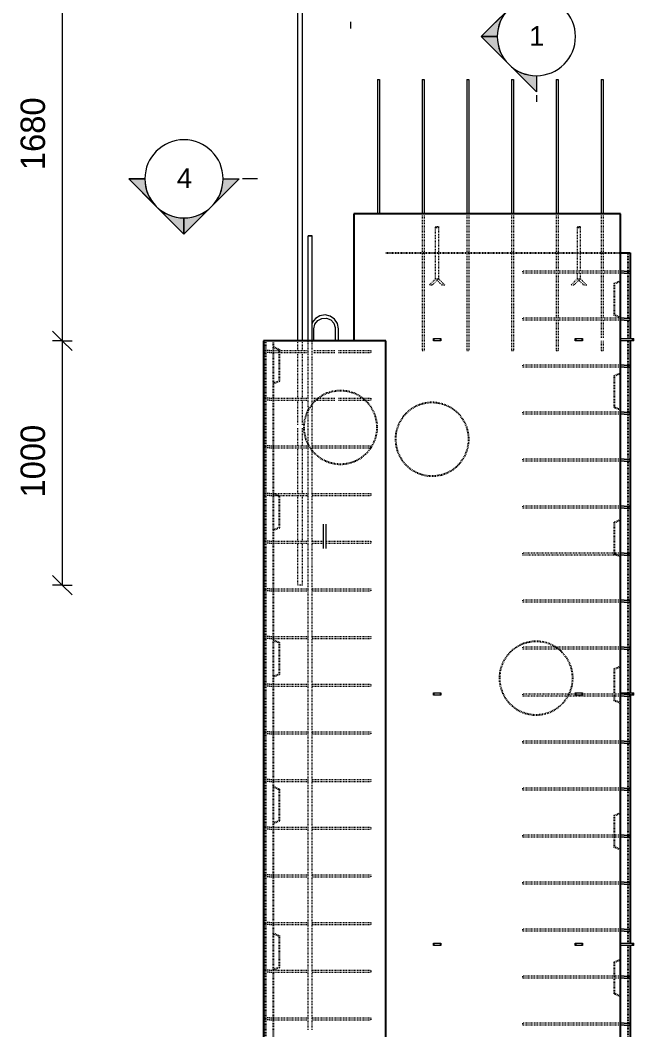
# Model space of a CAD drawing. Header units: millimetres. Extents: x -3747 to 9422, y -2678 to 8176.
# Drawn here: x 93 to 2604, y 220 to 4353 of the extents above; entities that cross this region are included whole.
import ezdxf

# ---------------------------------------------------------------- set-up
doc = ezdxf.new("R2010")
doc.units = ezdxf.units.MM
doc.linetypes.add('Dash', pattern=[6.36, 3.18, -3.18])
for name, color, linetype, lineweight in [('A-ANNO-DIMS', 211, 'Continuous', 9), ('A-ANNO-DIMS-40', 211, 'Continuous', 9), ('A-DETL-MBND', 5, 'Continuous', 18), ('A-GENM', 13, 'Continuous', 18), ('A-GENM-HDLN', 13, 'Dash', 18), ('A-WALL', 113, 'Continuous', 25), ('A-WALL-HDLN', 110, 'Dash', 25), ('G-ANNO-SYMB', 111, 'Continuous', 9), ('S-RBAR', 171, 'Continuous', 18)]:
    doc.layers.add(name, color=color, linetype=linetype, lineweight=lineweight)
doc.styles.add('Arial', font='arial.ttf', dxfattribs={"height": 79.99999999999991})
doc.styles.add('Nirmala UI Semilight', font='NirmalaS.ttf', dxfattribs={"height": 99.99999999999999})
doc.dimstyles.new('Arrow_Filled_-_2_5_NI_UI', dxfattribs={"dimscale": 304.8, "dimtxt": 104.7363945578231, "dimasz": 0.2624671916010498, "dimexe": 0.1312335958005249, "dimexo": 0.0625, "dimgap": 0.1312335958005249, "dimtad": 1, "dimdec": 4, "dimzin": 0, "dimdsep": 46, "dimtxsty": 'Nirmala UI Semilight', "dimblk1": 'OBLIQUE', "dimblk2": 'OBLIQUE', "dimsah": 1, "dimcen": 0.09, "dimazin": 0, "dimtfac": 1, "dimtdec": 4, "dimtix": 1, "dimtmove": 0, "dimatfit": 3, "dimfxl": 0.1312335958005249, "dimfxlon": 1, "dimtvp": 1, "dimtolj": 1, "dimtzin": 0, "dimarcsym": 2})

# ---------------------------------------------------------------- blocks, each defined once
blk = doc.blocks.new('RR spread anchor face based - RR-SA-2_5-150-1726819-Elevation Front')
at = {"layer": 'A-GENM'}
for p, q in [((1783.803830161641, 3049.999999999602), (1786.30383016164, 3049.999999999602)), ((1783.803830161641, 3039.999999999603), (1783.803830161641, 3049.999999999602)), ((1786.30383016164, 3039.999999999603), (1783.803830161641, 3039.999999999603)), ((1786.30383016164, 3049.999999999602), (1811.30383016164, 3049.999999999602)), ((1786.30383016164, 3049.999999999602), (1786.30383016164, 3039.999999999603)), ((1811.30383016164, 3039.999999999602), (1786.30383016164, 3039.999999999603)), ((1811.30383016164, 3049.999999999602), (1813.80383016164, 3049.999999999602)), ((1811.30383016164, 3049.999999999602), (1811.30383016164, 3039.999999999602)), ((1813.80383016164, 3039.999999999602), (1811.30383016164, 3039.999999999602)), ((1813.80383016164, 3049.999999999602), (1813.80383016164, 3039.999999999602))]:
    blk.add_line(p, q, dxfattribs=at)
blk = doc.blocks.new('RR spread anchor face based - RR-SA-3_0-200-1726827-Elevation Front')
at = {"layer": 'A-GENM'}
for p, q in [((2548.803830161597, 3049.999999999603), (2598.803830161593, 3049.999999999603)), ((2598.803830161593, 3039.999999999603), (2548.803830161597, 3039.999999999603)), ((2598.803830161593, 3049.999999999603), (2603.803830161593, 3049.999999999603)), ((2598.803830161593, 3039.999999999603), (2598.803830161593, 3049.999999999603)), ((2603.803830161593, 3039.999999999603), (2598.803830161593, 3039.999999999603)), ((2603.803830161593, 3039.999999999603), (2603.803830161593, 3049.999999999603))]:
    blk.add_line(p, q, dxfattribs=at)
blk = doc.blocks.new('RR spread anchor face based - RR-SA-3_0-200-V1-Elevation Front')
at = {"layer": 'A-GENM'}
for p, q in [((2548.803830161597, 1599.9999999996), (2598.803830161593, 1599.9999999996)), ((2585.304737357645, 1589.9999999996), (2584.803830161596, 1589.9999999996)), ((2598.803830161593, 1589.9999999996), (2588.828164819637, 1589.9999999996)), ((2598.803830161593, 1599.9999999996), (2603.803830161593, 1599.9999999996)), ((2598.803830161593, 1589.9999999996), (2598.803830161593, 1599.9999999996)), ((2603.803830161593, 1589.9999999996), (2598.803830161593, 1589.9999999996)), ((2603.803830161593, 1589.9999999996), (2603.803830161593, 1599.9999999996))]:
    blk.add_line(p, q, dxfattribs=at)
blk = doc.blocks.new('12_7Ø_ Lifting Insert_COLUMN - 12_9Ø Lifting insert-1653057-Elevation Front')
at = {"layer": 'A-GENM'}
for p, q in [((1295.153830161602, 3039.999999999599), (1295.153830161602, 3089.999999999598)), ((1382.453830161599, 3089.999999999598), (1382.453830161599, 3039.999999999599)), ((1395.1538301616, 3039.999999999599), (1395.1538301616, 3089.999999999598))]:
    blk.add_line(p, q, dxfattribs=at)
at = {"layer": 'A-GENM', "flags": 128}
for points in [[(1395.1538301616, 3089.999999999598), (1391.070879621797, 3111.058918317623), (1379.413704492555, 3129.066105600538), (1361.871592067099, 3141.41206921171), (1340.986639147441, 3146.307706798323), (1319.785366755662, 3143.043572180181), (1301.340135017991, 3132.092683997967), (1288.323915323252, 3115.041978713608), (1287.203439536645, 3110.977581047438)], [(1295.153830161602, 3089.999999999598), (1299.222243411349, 3108.401643685209), (1310.669087450594, 3123.373024324422), (1327.360548214864, 3132.123316562843), (1346.185159031493, 3133.021372410462), (1363.633811260491, 3125.899784659518), (1376.453889647854, 3112.086093377139), (1382.255594570488, 3094.155318249063), (1382.453830161599, 3089.999999999598)]]:
    blk.add_lwpolyline(points, dxfattribs=at)
blk = doc.blocks.new('12_7Ø_ Lifting Insert_COLUMN - 12_9Ø Lifting insert-V2-Elevation Front')
at = {"layer": 'A-GENM', "flags": 128}
for points in [[(1332.453830161594, 2289.99999999962), (1332.453830161595, 2285.923400085688), (1332.453830161595, 2274.358347018224), (1332.453830161596, 2257.190684570804), (1332.453830161596, 2237.219840393653), (1332.453830161596, 2217.702340152917), (1332.453830161595, 2201.82078544066), (1332.453830161595, 2192.164886039804), (1332.453830161594, 2189.999999999622)], [(1345.153830161596, 2189.999999999622), (1345.153830161596, 2194.076599913554), (1345.153830161596, 2205.641652981018), (1345.153830161596, 2222.809315428436), (1345.153830161596, 2242.780159605589), (1345.153830161596, 2262.297659846324), (1345.153830161596, 2278.179214558581), (1345.153830161596, 2287.835113959438), (1345.153830161596, 2289.99999999962)]]:
    blk.add_lwpolyline(points, dxfattribs=at)
blk = doc.blocks.new('RR spread anchor face based - RR-SA-4_0-240-1726833-Elevation Front')
at = {"layer": 'A-GENM-HDLN'}
for p, q in [((1792.803830161663, 3502.782484985942), (1792.803830161663, 3507.782484985942)), ((1792.803830161663, 3507.782484985942), (1804.803830161663, 3507.782484985942)), ((1792.803830161663, 3400.049609374595), (1792.803830161663, 3502.782484985942)), ((1804.803830161663, 3502.782484985942), (1792.803830161663, 3502.782484985942)), ((1804.803830161663, 3507.782484985942), (1804.803830161663, 3502.782484985942)), ((1804.803830161663, 3502.782484985942), (1804.803830161663, 3400.049609374595)), ((1792.803830161663, 3294.282484985941), (1792.803830161663, 3399.950390624594)), ((1804.803830161663, 3399.950390624594), (1804.803830161663, 3294.282484985941)), ((1792.803830161644, 3294.282484985942), (1766.303830161644, 3267.782484985942)), ((1778.303830161644, 3267.782484985942), (1766.303830161644, 3267.782484985942)), ((1804.803830161644, 3294.282484985942), (1778.303830161644, 3267.782484985942)), ((1792.803830161644, 3294.282484985942), (1804.803830161644, 3294.282484985942)), ((1792.803830161663, 3294.282484985941), (1804.803830161663, 3294.282484985941)), ((1819.303830161631, 3267.782484985941), (1798.803830161638, 3288.282484985934)), ((1831.303830161631, 3267.782484985941), (1804.803830161631, 3294.282484985941)), ((1831.303830161631, 3267.782484985941), (1819.303830161631, 3267.782484985941))]:
    blk.add_line(p, q, dxfattribs=at)
blk = doc.blocks.new('RR spread anchor face based - RR-SA-4_0-240-V3-Elevation Front')
at = {"layer": 'A-GENM-HDLN'}
for p, q in [((2372.803830161604, 3502.782484985942), (2372.803830161604, 3507.782484985942)), ((2372.803830161604, 3507.782484985942), (2384.803830161604, 3507.782484985942)), ((2372.803830161604, 3400.049609374595), (2372.803830161604, 3502.782484985942)), ((2384.803830161604, 3502.782484985942), (2372.803830161604, 3502.782484985942)), ((2384.803830161604, 3507.782484985942), (2384.803830161604, 3502.782484985942)), ((2384.803830161604, 3502.782484985942), (2384.803830161604, 3400.049609374595)), ((2372.803830161604, 3325.312371368249), (2372.803830161604, 3399.950390624594)), ((2384.803830161604, 3399.950390624594), (2384.803830161604, 3325.312371368249)), ((2372.803830161604, 3294.282484985941), (2372.803830161604, 3317.312371368249)), ((2384.803830161604, 3317.312371368249), (2384.803830161604, 3294.282484985941)), ((2372.803830161586, 3294.282484985942), (2346.303830161586, 3267.782484985942)), ((2358.303830161586, 3267.782484985942), (2346.303830161586, 3267.782484985942)), ((2384.803830161586, 3294.282484985942), (2358.303830161586, 3267.782484985942)), ((2372.803830161586, 3294.282484985942), (2384.803830161586, 3294.282484985942)), ((2372.803830161604, 3294.282484985941), (2384.803830161604, 3294.282484985941)), ((2399.303830161573, 3267.782484985941), (2378.803830161578, 3288.282484985936)), ((2411.303830161572, 3267.782484985941), (2384.803830161573, 3294.282484985941)), ((2411.303830161572, 3267.782484985941), (2399.303830161573, 3267.782484985941))]:
    blk.add_line(p, q, dxfattribs=at)
blk = doc.blocks.new('Detail View - M_Section Head - Filled SHOP DWG-1002450-Elevation Front')
at = {"layer": 'G-ANNO-SYMB'}
h = blk.add_hatch(color=256, dxfattribs=at)
edge = h.paths.add_edge_path()
edge.add_line((537.0871484161577, 23.17976476377829), (650.2242334060027, -89.95732022606879))
edge.add_arc((763.3613183958514, 23.17976476377784), 160.0000000000003, 179.9999999999999, 224.9999999999995, ccw=False)
edge.add_line((603.3613183958513, 23.17976476377807), (537.0871484161576, 23.17976476377833))
h = blk.add_hatch(color=256, dxfattribs=at)
edge = h.paths.add_edge_path()
edge.add_line((989.6354883755436, 23.1797647637766), (923.3613183958497, 23.17976476377686))
edge.add_arc((763.3613183958503, 23.17976476377756), 159.9999999999997, 315, 359.9999999999998, ccw=False)
edge.add_line((876.4984033856977, -89.95732022606964), (989.6354883755434, 23.17976476377656))
h = blk.add_hatch(color=256, dxfattribs=at)
edge = h.paths.add_edge_path()
edge.add_line((763.3613183958479, -203.0944052159154), (763.3613183958487, -136.8202352362222))
edge.add_arc((763.3613183958514, 23.17976476377823), 160.0000000000003, 224.9999999999997, 269.99999999999903, ccw=False)
edge.add_line((650.224233406003, -89.95732022606911), (763.361318395848, -203.0944052159155))
h = blk.add_hatch(color=256, dxfattribs=at)
edge = h.paths.add_edge_path()
edge.add_line((763.3613183958515, -203.0944052159155), (876.4984033856972, -89.95732022607001))
edge.add_arc((763.3613183958498, 23.17976476377806), 160, 270.00000000000017, 314.99999999999955, ccw=False)
edge.add_line((763.3613183958513, -136.8202352362222), (763.3613183958515, -203.0944052159156))
for p, q in [((763.36131839585, -203.0944052159176), (537.0871484161584, 23.17976476377867)), ((603.3613183958499, 23.17976476377835), (537.0871484161585, 23.1797647637786)), ((537.0871484161576, 23.17976476377833), (603.3613183958513, 23.17976476377807)), ((650.2242334060027, -89.95732022606877), (537.0871484161577, 23.17976476377829)), ((763.36131839585, -203.0944052159176), (989.6354883755439, 23.1797647637772)), ((989.6354883755434, 23.17976476377656), (876.4984033856977, -89.95732022606964)), ((923.3613183958497, 23.17976476377747), (989.6354883755439, 23.17976476377721)), ((923.3613183958497, 23.17976476377686), (989.6354883755436, 23.1797647637766)), ((763.361318395848, -203.0944052159155), (650.224233406003, -89.95732022606911)), ((876.4984033856972, -89.95732022607001), (763.3613183958515, -203.0944052159155)), ((763.3613183958487, -136.8202352362222), (763.3613183958479, -203.0944052159154)), ((763.3613183958515, -203.0944052159156), (763.3613183958513, -136.8202352362222))]:
    blk.add_line(p, q, dxfattribs=at)
for centre, radius, start, end in [((763.3613183958498, 23.17976476377694), 159.9999999999998, 1.78111062161957e-13, 180), ((763.3613183958498, 23.17976476377765), 159.9999999999997, 180.0000000000002, 0), ((763.3613183958514, 23.17976476377784), 160.0000000000003, 179.9999999999995, 224.9999999999991), ((763.3613183958503, 23.17976476377756), 159.9999999999997, 314.9999999999997, 359.9999999999994), ((763.3613183958514, 23.17976476377823), 160.0000000000003, 224.9999999999994, 269.9999999999987), ((763.3613183958498, 23.17976476377806), 160, 269.9999999999998, 314.9999999999992)]:
    blk.add_arc(centre, radius, start, end, dxfattribs=at)
blk = doc.blocks.new('DIMBLOCK110-Elevation Front')
at = {"layer": 'A-ANNO-DIMS-40'}
for p, q in [((265.1892208140725, 4719.999999999577), (225.1892208140726, 4759.999999999577)), ((265.1892208140725, 4719.999999999577), (225.1892208140725, 4719.999999999577)), ((265.1892208140725, 4719.999999999577), (265.1892208140725, 3039.999999999593)), ((265.1892208140725, 4719.999999999577), (305.1892208140725, 4679.999999999577)), ((265.1892208140725, 4719.999999999577), (305.1892208140725, 4719.999999999577)), ((265.1892208140725, 3039.999999999593), (225.1892208140726, 3079.999999999593)), ((265.1892208140725, 3039.999999999594), (225.1892208140725, 3039.999999999594)), ((265.1892208140725, 3039.999999999593), (305.1892208140725, 2999.999999999593)), ((265.1892208140725, 3039.999999999594), (305.1892208140725, 3039.999999999594))]:
    blk.add_line(p, q, dxfattribs=at)
at = {"layer": 'A-ANNO-DIMS-40', "color": 0, "insert": (94.72045148816036, 3739.081941867242), "char_height": 99.99999999999999, "width": 338.2033395176251, "attachment_point": 1, "rotation": 90, "line_spacing_factor": 1.142578849721707, "style": 'Nirmala UI Semilight'}
blk.add_mtext('1680', dxfattribs=at)
blk = doc.blocks.new('_Oblique')
at = {"color": 0, "linetype": 'ByBlock', "lineweight": -2}
blk.add_line((-0.5, -0.5), (0.5, 0.5), dxfattribs=at)
blk = doc.blocks.new('DIMBLOCK111-Elevation Front')
at = {"layer": 'A-ANNO-DIMS-40'}
for p, q in [((265.1892208140725, 3039.999999999593), (225.1892208140726, 3079.999999999593)), ((265.1892208140725, 3039.999999999594), (225.1892208140725, 3039.999999999594)), ((265.1892208140725, 3039.999999999593), (265.1892208140725, 2039.999999999594)), ((265.1892208140725, 3039.999999999593), (305.1892208140725, 2999.999999999593)), ((265.1892208140725, 3039.999999999594), (305.1892208140725, 3039.999999999594)), ((265.1892208140725, 2039.999999999594), (225.1892208140726, 2079.999999999594)), ((265.1892208140725, 2039.999999999594), (225.1892208140725, 2039.999999999594)), ((265.1892208140725, 2039.999999999594), (305.1892208140725, 1999.999999999593)), ((265.1892208140725, 2039.999999999594), (305.1892208140725, 2039.999999999594))]:
    blk.add_line(p, q, dxfattribs=at)
at = {"layer": 'A-ANNO-DIMS-40', "color": 0, "insert": (94.72045148816036, 2399.08194186725), "char_height": 99.99999999999999, "width": 338.2033395176251, "attachment_point": 1, "rotation": 90, "line_spacing_factor": 1.142578849721707, "style": 'Nirmala UI Semilight'}
blk.add_mtext('1000', dxfattribs=at)

msp = doc.modelspace()

# ---------------------------------------------------------------- linework, layer by layer
at = {"layer": 'A-DETL-MBND'}
msp.add_line((1271.153830161642, 3469.999999999596), (1287.153830161642, 3469.999999999596), dxfattribs=at)
at = {"layer": 'A-WALL'}
for p, q in [((2548.803830161595, 3559.999999999593), (1458.803830161711, 3559.999999999594)), ((1458.803830161711, 3559.999999999594), (1458.803830161711, 3039.999999999594)), ((2548.803830161596, -1395.000000000119), (2548.803830161596, 3559.999999999593)), ((2548.803830161597, 3399.999999999593), (2588.803830161594, 3399.999999999593)), ((2588.803830161594, 3399.999999999593), (2588.803830161594, 3321.692443552669)), ((2588.803830161594, 3320.932299183829), (2588.803830161594, 3129.346094745655)), ((2588.803830161594, 3128.585950376814), (2588.803830161594, 3049.999999999601)), ((1588.803830161629, 3039.999999999594), (1088.803830161595, 3039.999999999594)), ((1088.803830161595, 3039.999999999594), (1088.803830161595, -1395.000000000119)), ((1588.803830161629, -1395.000000000119), (1588.803830161629, 3039.999999999594)), ((2588.803830161594, 3039.999999999602), (2588.803830161594, 2936.99974593864)), ((2588.803830161594, 2936.239601569798), (2588.803830161594, 2744.653397131625)), ((2588.803830161594, 2743.893252762784), (2588.803830161594, 2552.307048324609)), ((2588.803830161594, 2551.546903955769), (2588.803830161594, 2359.960699517595)), ((2588.803830161594, 2359.200555148754), (2588.803830161594, 2167.61435071058)), ((2588.803830161594, 2166.854206341739), (2588.803830161594, 1975.268001903565)), ((2588.803830161594, 1974.507857534724), (2588.803830161594, 1782.921653096547)), ((2588.803830161594, 1782.161508727708), (2588.803830161594, 1599.999999999599)), ((2588.803830161594, 1589.815159920692), (2588.803830161594, 1398.228955482519)), ((2588.803830161594, 1397.468811113678), (2588.803830161594, 1205.882606675503)), ((2588.803830161594, 1205.122462306662), (2588.803830161594, 1013.536257868489)), ((2588.803830161594, 1012.776113499648), (2588.803830161594, 821.1899090614726)), ((2588.803830161594, 820.4297646926334), (2588.803830161594, 628.8435602544578)), ((2588.803830161594, 628.0834158856165), (2588.803830161594, 574.8999999998352)), ((2588.803830161594, 564.8999999998337), (2588.803830161594, 436.4972114474431)), ((2588.803830161594, 435.7370670786018), (2588.803830161594, 244.1508626404262)), ((2588.803830161594, 243.3907182715865), (2588.803830161594, 51.80451383341148))]:
    msp.add_line(p, q, dxfattribs=at)
at = {"layer": 'A-WALL-HDLN'}
for p, q in [((1588.803830161629, 3399.999999999593), (2548.803830161596, 3399.999999999593)), ((2578.801247850387, 3399.999999999593), (2578.801247850387, 3050.049609374601)), ((2523.803830161646, 3274.999999999588), (2548.754220786594, 3284.980156249568)), ((2523.803830161646, 3274.999999999588), (2523.803830161645, 3144.999999999593)), ((2548.754220786594, 3135.019843749613), (2523.803830161645, 3144.999999999593)), ((1098.806412472809, -1395.000000000119), (1098.806412472809, 3039.999999999594)), ((1128.803830161593, 3039.999999999594), (1128.803830161593, -1394.950390625119)), ((2578.801247850387, 3049.950390624601), (2578.801247850387, 3040.049609374602)), ((2578.801247850387, 3039.950390624601), (2578.801247850387, 1600.0496093746)), ((2588.803830161594, 3049.950390624601), (2588.803830161594, 3040.049609374601)), ((1128.803830161592, 3014.999999999878), (1153.803830161592, 3004.999999999878)), ((1153.803830161592, 2874.999999999883), (1153.803830161592, 3004.999999999878)), ((2523.803830161645, 2897.499999999879), (2548.754220786595, 2907.480156249859)), ((2523.803830161645, 2897.499999999879), (2523.803830161645, 2767.499999999884)), ((1153.803830161592, 2874.999999999883), (1128.803830161592, 2864.999999999883)), ((2548.754220786595, 2757.519843749903), (2523.803830161645, 2767.499999999884)), ((1128.803830161592, 2414.999999999878), (1153.803830161592, 2404.999999999878)), ((1153.803830161592, 2274.999999999883), (1153.803830161592, 2404.999999999878)), ((1153.803830161592, 2274.999999999883), (1128.803830161592, 2264.999999999883)), ((2523.803830161645, 2297.499999999879), (2548.754220786595, 2307.480156249859)), ((2523.803830161645, 2297.499999999879), (2523.803830161645, 2167.499999999884)), ((2548.754220786595, 2157.519843749904), (2523.803830161645, 2167.499999999884)), ((1128.803830161592, 1814.999999999877), (1153.803830161592, 1804.999999999877)), ((1153.803830161592, 1674.999999999882), (1153.803830161592, 1804.999999999877)), ((2523.803830161645, 1697.499999999878), (2548.754220786595, 1707.480156249858)), ((2523.803830161645, 1697.499999999878), (2523.803830161645, 1567.499999999883)), ((1153.803830161592, 1674.999999999882), (1128.803830161592, 1664.999999999882)), ((2578.801247850387, 1599.950390624599), (2578.801247850387, 574.9496093748355)), ((2588.803830161594, 1599.950390624599), (2588.803830161594, 1590.575304289532)), ((2548.754220786595, 1557.519843749903), (2523.803830161645, 1567.499999999883)), ((1128.803830161592, 1214.999999999876), (1153.803830161592, 1204.999999999876)), ((1153.803830161592, 1074.999999999881), (1153.803830161592, 1204.999999999876)), ((1153.803830161592, 1074.999999999881), (1128.803830161592, 1064.999999999881)), ((2523.803830161645, 1097.499999999877), (2548.754220786595, 1107.480156249858)), ((2523.803830161645, 1097.499999999877), (2523.803830161645, 967.4999999998828)), ((2548.754220786595, 957.5198437499025), (2523.803830161645, 967.4999999998828)), ((1128.803830161592, 614.9999999998762), (1153.803830161592, 604.9999999998762)), ((1153.803830161592, 474.9999999998815), (1153.803830161592, 604.9999999998762)), ((2578.801247850387, 574.8503906248354), (2578.801247850387, 564.9496093748346)), ((2578.801247850387, 564.8503906248344), (2578.801247850387, -875.0503906251586)), ((2588.803830161594, 574.8503906248359), (2588.803830161594, 564.9496093748335)), ((2523.803830161645, 497.4999999998759), (2548.754220786595, 507.4801562498561)), ((2523.803830161645, 497.4999999998759), (2523.803830161645, 367.4999999998811)), ((1153.803830161592, 474.9999999998815), (1128.803830161592, 464.9999999998814)), ((2548.754220786595, 357.5198437499008), (2523.803830161645, 367.4999999998811))]:
    msp.add_line(p, q, dxfattribs=at)
for centre, radius, start, end in [((1403.743353981533, 2685.86871135322), 150, 53.22397405936489, 126.7760259406357), ((1403.743353981533, 2685.86871135322), 150.0000000000001, 141.6526893866826, 152.6387314599232), ((1403.743353981533, 2685.86871135322), 149.9999999999999, 131.8724826161339, 141.5912042110326), ((1403.743353981533, 2685.86871135322), 149.9999999999997, 126.8384596242274, 131.8100489325434), ((1403.743353981533, 2685.86871135322), 150.0000000000003, 48.189951067458, 53.16154037577355), ((1403.743353981533, 2685.86871135322), 150.0000000000003, 1.737006930036613e-13, 48.12751738386671), ((1778.74335398143, 2637.34590889573), 149.9999999999999, 3.88027671138549e-13, 180), ((1403.743353981533, 2685.86871135322), 149.9999999999999, 152.7380491079513, 180), ((1403.743353981533, 2685.86871135322), 150.0000000000001, 180.0000000000003, 207.2619508920507), ((1403.743353981533, 2685.86871135322), 149.9999999999998, 326.9835347587084, 2.608054838800084e-13), ((1403.743353981533, 2685.86871135322), 150, 207.361268540078, 218.3468363593477), ((1403.743353981533, 2685.86871135322), 150, 325.6978660870195, 326.9211010751163), ((1778.74335398143, 2637.34590889573), 150, 180.0000000000001, 3.474013860073218e-13), ((1403.743353981533, 2685.86871135322), 149.9999999999999, 218.4092700429385, 325.649959036641), ((2204.002740130485, 1659.647248321255), 149.9999999999998, 58.13749417569408, 180.0000000000001), ((2204.002740130485, 1659.647248321255), 150.0000000000003, 53.10347118378685, 58.07506049210276), ((2204.002740130485, 1659.647248321255), 150.0000000000001, 1.737006930036612e-13, 53.04103750019515), ((2204.002740130485, 1659.647248321255), 150.0000000000001, 180.0000000000004, 330.6212656424278), ((2204.002740130485, 1659.647248321255), 149.9999999999998, 333.9794158551773, 2.608054838800084e-13), ((2204.002740130485, 1659.647248321255), 149.9999999999997, 330.6624043592236, 333.9382771383815)]:
    msp.add_arc(centre, radius, start, end, dxfattribs=at)
at = {"layer": 'G-ANNO-SYMB'}
for p, q in [((1445.115650850307, 4345.803065490376), (1445.115650850307, 4318.65869430471)), ((2205.115650850307, 4045.286175745608), (2205.115650850307, 4018.141804559942)), ((1064.632494268549, 3703.179764763778), (1003.361318395851, 3703.179764763778))]:
    msp.add_line(p, q, dxfattribs=at)
at = {"layer": 'S-RBAR'}
for p, q in [((1228.803830161597, 3039.999999999593), (1228.803830161597, 4719.999999999577)), ((1248.803830161597, 3039.999999999593), (1248.803830161597, 4719.999999999577)), ((1554.803830161712, 4109.999999999593), (1554.803830161712, 3559.999999999594)), ((1554.803830161712, 4109.999999999593), (1562.803830161711, 4109.999999999593)), ((1562.803830161711, 4109.999999999593), (1562.803830161711, 3559.999999999594)), ((1737.803830161688, 4109.999999999593), (1737.803830161688, 3559.999999999594)), ((1737.803830161688, 4109.999999999593), (1745.803830161688, 4109.999999999593)), ((1745.803830161688, 4109.999999999593), (1745.803830161688, 3559.999999999594)), ((1920.803830161665, 4109.999999999593), (1920.803830161665, 3559.999999999594)), ((1920.803830161665, 4109.999999999593), (1928.803830161665, 4109.999999999593)), ((1928.803830161665, 4109.999999999593), (1928.803830161665, 3559.999999999594)), ((2103.803830161641, 4109.999999999593), (2103.803830161641, 3559.999999999594)), ((2103.803830161641, 4109.999999999593), (2111.803830161641, 4109.999999999593)), ((2111.803830161641, 4109.999999999593), (2111.803830161641, 3559.999999999594)), ((2286.803830161618, 4109.999999999593), (2286.803830161618, 3559.999999999594)), ((2286.803830161618, 4109.999999999593), (2294.803830161617, 4109.999999999593)), ((2294.803830161617, 4109.999999999593), (2294.803830161617, 3559.999999999594)), ((2469.803830161594, 4109.999999999593), (2469.803830161594, 3559.999999999594)), ((2469.803830161594, 4109.999999999593), (2477.803830161594, 4109.999999999593)), ((2477.803830161594, 4109.999999999593), (2477.803830161594, 3559.999999999594)), ((1287.153830161642, 3469.999999999596), (1271.153830161642, 3469.999999999596)), ((1271.153830161642, 3039.999999999594), (1271.153830161642, 3469.999999999596)), ((1287.153830161642, 3039.999999999594), (1287.153830161642, 3469.999999999596)), ((2564.803830161595, 3325.312371368249), (2548.803830161594, 3325.312371368249)), ((2564.803830161595, 3317.312371368249), (2548.803830161594, 3317.312371368249)), ((2564.803830161595, 3325.312371368249), (2584.803830161594, 3325.312371368249)), ((2564.803830161595, 3317.312371368249), (2584.803830161594, 3317.312371368249)), ((2564.803830161595, 3132.966022561235), (2548.803830161594, 3132.966022561235)), ((2564.803830161595, 3124.966022561235), (2548.803830161594, 3124.966022561235)), ((2564.803830161595, 3132.966022561235), (2584.803830161594, 3132.966022561235)), ((2564.803830161595, 3124.966022561235), (2584.803830161594, 3124.966022561235)), ((2564.803830161595, 2940.619673754219), (2548.803830161594, 2940.619673754219)), ((2564.803830161595, 2940.619673754219), (2584.803830161594, 2940.619673754219)), ((2564.803830161595, 2932.619673754219), (2548.803830161594, 2932.619673754219)), ((2564.803830161595, 2932.619673754219), (2584.803830161594, 2932.619673754219)), ((2564.803830161595, 2748.273324947205), (2548.803830161594, 2748.273324947205)), ((2564.803830161595, 2740.273324947204), (2548.803830161594, 2740.273324947204)), ((2564.803830161595, 2748.273324947205), (2584.803830161594, 2748.273324947205)), ((2564.803830161595, 2740.273324947204), (2584.803830161594, 2740.273324947204)), ((2564.803830161595, 2555.926976140189), (2548.803830161594, 2555.926976140189)), ((2564.803830161595, 2547.926976140189), (2548.803830161594, 2547.926976140189)), ((2564.803830161595, 2555.926976140189), (2584.803830161594, 2555.926976140189)), ((2564.803830161595, 2547.926976140189), (2584.803830161594, 2547.926976140189)), ((2564.803830161595, 2363.580627333174), (2548.803830161594, 2363.580627333174)), ((2564.803830161595, 2355.580627333174), (2548.803830161594, 2355.580627333174)), ((2564.803830161595, 2363.580627333174), (2584.803830161594, 2363.580627333174)), ((2564.803830161595, 2355.580627333174), (2584.803830161594, 2355.580627333174)), ((2564.803830161595, 2171.234278526159), (2548.803830161594, 2171.234278526159)), ((2564.803830161595, 2163.234278526159), (2548.803830161594, 2163.234278526159)), ((2564.803830161595, 2171.234278526159), (2584.803830161594, 2171.234278526159)), ((2564.803830161595, 2163.234278526159), (2584.803830161594, 2163.234278526159)), ((2564.803830161595, 1978.887929719144), (2548.803830161594, 1978.887929719144)), ((2564.803830161595, 1970.887929719144), (2548.803830161594, 1970.887929719144)), ((2564.803830161595, 1978.887929719144), (2584.803830161594, 1978.887929719144)), ((2564.803830161595, 1970.887929719144), (2584.803830161594, 1970.887929719144)), ((2564.803830161595, 1786.541580912128), (2548.803830161594, 1786.541580912128)), ((2564.803830161595, 1778.541580912129), (2548.803830161594, 1778.541580912129)), ((2564.803830161595, 1786.541580912128), (2584.803830161594, 1786.541580912128)), ((2564.803830161595, 1778.541580912129), (2584.803830161594, 1778.541580912129)), ((2564.803830161595, 1594.195232105113), (2548.803830161594, 1594.195232105113)), ((2564.803830161595, 1586.195232105113), (2548.803830161594, 1586.195232105113)), ((2564.803830161595, 1594.195232105113), (2584.803830161594, 1594.195232105113)), ((2564.803830161595, 1586.195232105113), (2584.803830161594, 1586.195232105113)), ((2564.803830161595, 1401.848883298098), (2548.803830161594, 1401.848883298098)), ((2564.803830161595, 1393.848883298099), (2548.803830161594, 1393.848883298099)), ((2564.803830161595, 1401.848883298098), (2584.803830161594, 1401.848883298098)), ((2564.803830161595, 1393.848883298099), (2584.803830161594, 1393.848883298099)), ((2564.803830161595, 1209.502534491083), (2548.803830161594, 1209.502534491083)), ((2564.803830161595, 1201.502534491083), (2548.803830161594, 1201.502534491083)), ((2564.803830161595, 1209.502534491083), (2584.803830161594, 1209.502534491083)), ((2564.803830161595, 1201.502534491083), (2584.803830161594, 1201.502534491083)), ((2564.803830161595, 1017.156185684068), (2548.803830161594, 1017.156185684068)), ((2564.803830161595, 1009.156185684068), (2548.803830161594, 1009.156185684068)), ((2564.803830161595, 1017.156185684068), (2584.803830161594, 1017.156185684068)), ((2564.803830161595, 1009.156185684068), (2584.803830161594, 1009.156185684068)), ((2564.803830161595, 824.8098368770527), (2548.803830161594, 824.8098368770527)), ((2564.803830161595, 816.8098368770527), (2548.803830161594, 816.8098368770527)), ((2564.803830161595, 824.8098368770527), (2584.803830161594, 824.8098368770527)), ((2564.803830161595, 816.8098368770527), (2584.803830161594, 816.8098368770527)), ((2564.803830161595, 632.4634880700378), (2548.803830161594, 632.4634880700378)), ((2564.803830161595, 624.4634880700377), (2548.803830161594, 624.4634880700377)), ((2564.803830161595, 632.4634880700378), (2584.803830161594, 632.4634880700378)), ((2564.803830161595, 624.4634880700377), (2584.803830161594, 624.4634880700377)), ((2564.803830161595, 440.1171392630227), (2548.803830161594, 440.1171392630227)), ((2564.803830161595, 432.1171392630228), (2548.803830161594, 432.1171392630228)), ((2564.803830161595, 440.1171392630227), (2584.803830161594, 440.1171392630227)), ((2564.803830161595, 432.1171392630228), (2584.803830161594, 432.1171392630228)), ((2564.803830161595, 247.7707904560075), (2548.803830161594, 247.7707904560075)), ((2564.803830161595, 239.7707904560074), (2548.803830161594, 239.7707904560074)), ((2564.803830161595, 247.7707904560075), (2584.803830161594, 247.7707904560075)), ((2564.803830161595, 239.7707904560074), (2584.803830161594, 239.7707904560074))]:
    msp.add_line(p, q, dxfattribs=at)
at = {"layer": 'S-RBAR', "linetype": 'Dash'}
for p, q in [((1737.803830161688, 3559.950390624593), (1737.803830161688, 3400.049609374595)), ((1745.803830161688, 3559.950390624593), (1745.803830161688, 3400.049609374595)), ((1920.803830161665, 3559.950390624594), (1920.803830161665, 3400.049609374595)), ((1928.803830161665, 3559.950390624594), (1928.803830161665, 3400.049609374595)), ((2103.803830161641, 3559.950390624594), (2103.803830161641, 3400.049609374595)), ((2111.803830161641, 3559.950390624594), (2111.803830161641, 3400.049609374595)), ((2286.803830161618, 3559.950390624594), (2286.803830161618, 3400.049609374595)), ((2294.803830161617, 3559.950390624594), (2294.803830161617, 3400.049609374595)), ((2469.803830161594, 3559.950390624594), (2469.803830161594, 3400.049609374595)), ((2477.803830161594, 3559.950390624594), (2477.803830161594, 3400.049609374595)), ((1737.803830161688, 3399.950390624594), (1737.803830161688, 2999.999999999593)), ((1745.803830161688, 3399.950390624594), (1745.803830161688, 2999.999999999593)), ((1920.803830161665, 3399.950390624594), (1920.803830161665, 2999.999999999593)), ((1928.803830161665, 3399.950390624594), (1928.803830161665, 2999.999999999593)), ((2103.803830161641, 3399.950390624594), (2103.803830161641, 2999.999999999593)), ((2111.803830161641, 3399.950390624594), (2111.803830161641, 2999.999999999593)), ((2286.803830161618, 3399.950390624594), (2286.803830161618, 3325.312371368249)), ((2294.803830161617, 3399.950390624594), (2294.803830161617, 3325.312371368249)), ((2469.803830161594, 3399.950390624594), (2469.803830161594, 3325.312371368249)), ((2477.803830161594, 3399.950390624594), (2477.803830161594, 3325.312371368249)), ((2548.754220786594, 3325.312371368249), (2148.803830161594, 3325.312371368249)), ((2148.803830161594, 3325.312371368249), (2148.803830161594, 3317.312371368249)), ((2548.754220786594, 3317.312371368249), (2148.803830161594, 3317.312371368249)), ((2286.803830161618, 3317.312371368249), (2286.803830161618, 3132.966022561235)), ((2294.803830161617, 3317.312371368249), (2294.803830161617, 3132.966022561235)), ((2469.803830161594, 3317.312371368249), (2469.803830161594, 3132.966022561235)), ((2477.803830161594, 3317.312371368249), (2477.803830161594, 3132.966022561235)), ((2548.754220786594, 3132.966022561235), (2148.803830161594, 3132.966022561235)), ((2148.803830161594, 3132.966022561235), (2148.803830161594, 3124.966022561235)), ((2548.754220786594, 3124.966022561235), (2148.803830161594, 3124.966022561235)), ((2286.803830161618, 3124.966022561235), (2286.803830161618, 2999.999999999593)), ((2294.803830161617, 3124.966022561235), (2294.803830161617, 2999.999999999593)), ((2469.803830161594, 3124.966022561235), (2469.803830161594, 3049.999999999602)), ((2477.803830161594, 3124.966022561235), (2477.803830161594, 3049.999999999602)), ((1228.803830161597, 2999.999999999594), (1228.803830161597, 3039.950390624593)), ((1248.803830161597, 2999.999999999594), (1248.803830161597, 3039.950390624593)), ((1271.153830161642, 2963.504616986961), (1271.153830161642, 3039.950390624594)), ((1287.153830161642, 2963.504616986961), (1287.153830161642, 3039.950390624594)), ((2469.803830161594, 3039.999999999603), (2469.803830161594, 2999.999999999593)), ((2477.803830161594, 3039.999999999603), (2477.803830161594, 2999.999999999593)), ((1112.803830161595, 2999.999999999594), (1092.803830161595, 2999.999999999594)), ((1112.803830161595, 2991.999999999594), (1092.803830161595, 2991.999999999594)), ((1112.803830161595, 2999.999999999594), (1128.754220786593, 2999.999999999594)), ((1112.803830161595, 2991.999999999594), (1128.754220786593, 2991.999999999594)), ((1128.853439536593, 2999.999999999594), (1153.754220786593, 2999.999999999594)), ((1128.853439536593, 2991.999999999594), (1153.754220786593, 2991.999999999594)), ((1153.853439536593, 2999.999999999594), (1271.153830161642, 2999.999999999594)), ((1153.853439536593, 2991.999999999594), (1271.153830161642, 2991.999999999594)), ((1228.803830161597, 2804.954545454152), (1228.803830161597, 2991.999999999593)), ((1248.803830161597, 2804.954545454152), (1248.803830161597, 2991.999999999593)), ((1295.083148967265, 2991.999999999594), (1382.453830161596, 2991.999999999594)), ((1295.08891886068, 2999.999999999594), (1382.453830161596, 2999.999999999594)), ((1395.083148967263, 2991.999999999594), (1528.803830161592, 2991.999999999594)), ((1395.088918860678, 2999.999999999594), (1528.803830161592, 2999.999999999594)), ((1528.803830161592, 2991.999999999594), (1528.803830161592, 2999.999999999594)), ((1737.803830161688, 2999.999999999593), (1745.803830161688, 2999.999999999593)), ((1920.803830161665, 2999.999999999593), (1928.803830161665, 2999.999999999593)), ((2103.803830161641, 2999.999999999593), (2111.803830161641, 2999.999999999593)), ((2286.803830161618, 2999.999999999593), (2294.803830161617, 2999.999999999593)), ((2469.803830161594, 2999.999999999593), (2477.803830161594, 2999.999999999593)), ((1271.153830161642, 2956.558689880284), (1271.153830161642, 2963.50461698696)), ((1271.153830161642, 2770.627869144324), (1271.153830161642, 2956.558689880284)), ((1287.153830161642, 2956.558689880284), (1287.153830161642, 2963.50461698696)), ((1287.153830161643, 2770.627869144324), (1287.153830161642, 2956.558689880284)), ((2548.754220786594, 2940.619673754219), (2148.803830161594, 2940.619673754219)), ((2148.803830161594, 2940.619673754219), (2148.803830161594, 2932.619673754219)), ((2548.754220786594, 2932.619673754219), (2148.803830161594, 2932.619673754219)), ((1112.803830161595, 2804.954545454153), (1092.803830161595, 2804.954545454153)), ((1112.803830161595, 2796.954545454153), (1092.803830161595, 2796.954545454153)), ((1112.803830161595, 2804.954545454153), (1128.754220786593, 2804.954545454153)), ((1112.803830161595, 2796.954545454153), (1128.754220786593, 2796.954545454153)), ((1128.853439536593, 2804.954545454153), (1271.153830161642, 2804.954545454153)), ((1128.853439536593, 2796.954545454153), (1271.153830161642, 2796.954545454153)), ((1228.803830161597, 2696.34999999959), (1228.803830161597, 2796.954545454153)), ((1248.803830161597, 2696.34999999959), (1248.803830161597, 2796.954545454153)), ((1271.153830161643, 2770.627869144324), (1271.153830161643, 2763.681942037647)), ((1287.153830161643, 2770.627869144324), (1287.153830161643, 2763.681942037647)), ((1295.153830161599, 2804.954545454153), (1382.464615928265, 2804.954545454153)), ((1295.153830161599, 2796.954545454153), (1382.458846034849, 2796.954545454153)), ((1395.153830161597, 2804.954545454153), (1528.803830161592, 2804.954545454153)), ((1395.153830161597, 2796.954545454153), (1528.803830161592, 2796.954545454153)), ((1528.803830161592, 2796.954545454153), (1528.803830161592, 2804.954545454153)), ((1271.153830161642, 220.1410667922536), (1271.153830161642, 2763.681942037648)), ((1287.153830161643, 220.1410667922536), (1287.153830161643, 2763.681942037648)), ((2548.754220786594, 2748.273324947205), (2148.803830161594, 2748.273324947205)), ((2148.803830161594, 2748.273324947205), (2148.803830161594, 2740.273324947204)), ((2548.754220786594, 2740.273324947204), (2148.803830161594, 2740.273324947204)), ((1228.803830161597, 2609.909090908711), (1228.803830161597, 2683.649999999589)), ((1248.803830161597, 2609.909090908711), (1248.803830161597, 2683.649999999589)), ((1112.803830161595, 2609.909090908711), (1092.803830161595, 2609.909090908711)), ((1112.803830161595, 2609.909090908711), (1128.754220786593, 2609.909090908711)), ((1128.853439536593, 2609.909090908711), (1271.153830161642, 2609.909090908711)), ((1287.153830161642, 2609.909090908711), (1528.803830161592, 2609.909090908711)), ((1528.803830161592, 2601.909090908711), (1528.803830161592, 2609.909090908711)), ((1112.803830161595, 2601.909090908711), (1092.803830161595, 2601.909090908711)), ((1112.803830161595, 2601.909090908711), (1128.754220786593, 2601.909090908711)), ((1128.853439536593, 2601.909090908711), (1271.153830161642, 2601.909090908711)), ((1228.803830161597, 2414.86363636327), (1228.803830161597, 2601.90909090871)), ((1248.803830161597, 2414.86363636327), (1248.803830161597, 2601.90909090871)), ((1287.153830161642, 2601.909090908711), (1528.803830161592, 2601.909090908711)), ((2548.754220786594, 2555.926976140189), (2148.803830161594, 2555.926976140189)), ((2148.803830161594, 2555.926976140189), (2148.803830161594, 2547.926976140189)), ((2548.754220786594, 2547.926976140189), (2148.803830161594, 2547.926976140189)), ((1112.803830161595, 2414.86363636327), (1092.803830161595, 2414.86363636327)), ((1112.803830161595, 2406.86363636327), (1092.803830161595, 2406.86363636327)), ((1112.803830161595, 2414.86363636327), (1128.754220786593, 2414.86363636327)), ((1112.803830161595, 2406.86363636327), (1128.754220786593, 2406.86363636327)), ((1128.853439536593, 2414.86363636327), (1129.019518939265, 2414.86363636327)), ((1128.853439536593, 2406.86363636327), (1149.019518939265, 2406.86363636327)), ((1129.269959566956, 2414.86363636327), (1271.153830161642, 2414.86363636327)), ((1149.269959566955, 2406.86363636327), (1271.153830161642, 2406.86363636327)), ((1228.803830161597, 2219.818181817829), (1228.803830161597, 2406.86363636327)), ((1248.803830161597, 2219.818181817829), (1248.803830161597, 2406.86363636327)), ((1287.153830161642, 2414.86363636327), (1528.803830161592, 2414.86363636327)), ((1287.153830161642, 2406.86363636327), (1528.803830161592, 2406.86363636327)), ((1528.803830161592, 2406.86363636327), (1528.803830161592, 2414.86363636327)), ((2548.754220786594, 2363.580627333174), (2148.803830161594, 2363.580627333174)), ((2148.803830161594, 2363.580627333174), (2148.803830161594, 2355.580627333174)), ((2548.754220786594, 2355.580627333174), (2148.803830161594, 2355.580627333174)), ((1112.803830161595, 2219.81818181783), (1092.803830161595, 2219.81818181783)), ((1112.803830161595, 2211.81818181783), (1092.803830161595, 2211.81818181783)), ((1112.803830161595, 2219.81818181783), (1128.754220786593, 2219.81818181783)), ((1112.803830161595, 2211.81818181783), (1128.754220786593, 2211.81818181783)), ((1128.853439536593, 2219.81818181783), (1271.153830161642, 2219.81818181783)), ((1128.853439536593, 2211.81818181783), (1271.153830161642, 2211.81818181783)), ((1228.803830161597, 2039.999999999594), (1228.803830161597, 2211.81818181783)), ((1248.803830161597, 2039.999999999594), (1248.803830161597, 2211.81818181783)), ((1287.153830161642, 2219.81818181783), (1332.453830161595, 2219.81818181783)), ((1287.153830161642, 2211.81818181783), (1332.453830161595, 2211.81818181783)), ((1345.153830161594, 2219.81818181783), (1528.803830161592, 2219.81818181783)), ((1345.153830161594, 2211.81818181783), (1528.803830161592, 2211.81818181783)), ((1528.803830161592, 2211.81818181783), (1528.803830161592, 2219.81818181783)), ((2523.754220786644, 2171.234278526159), (2148.803830161594, 2171.234278526159)), ((2148.803830161594, 2171.234278526159), (2148.803830161594, 2163.234278526159)), ((2534.342913532111, 2163.234278526159), (2148.803830161594, 2163.234278526159)), ((2548.754220786594, 2171.234278526159), (2523.853439536645, 2171.234278526159)), ((2548.754220786594, 2163.234278526159), (2534.593354159801, 2163.234278526159)), ((1248.803830161597, 2039.999999999594), (1228.803830161597, 2039.999999999594)), ((1112.803830161595, 2024.772727272388), (1092.803830161595, 2024.772727272388)), ((1112.803830161595, 2016.772727272388), (1092.803830161595, 2016.772727272388)), ((1112.803830161595, 2024.772727272388), (1128.754220786593, 2024.772727272388)), ((1112.803830161595, 2016.772727272388), (1128.754220786593, 2016.772727272388)), ((1128.853439536593, 2024.772727272388), (1271.153830161642, 2024.772727272388)), ((1128.853439536593, 2016.772727272388), (1271.153830161642, 2016.772727272388)), ((1287.153830161642, 2024.772727272388), (1528.803830161592, 2024.772727272388)), ((1287.153830161642, 2016.772727272388), (1528.803830161592, 2016.772727272388)), ((1528.803830161592, 2016.772727272388), (1528.803830161592, 2024.772727272388)), ((2548.754220786594, 1978.887929719144), (2148.803830161594, 1978.887929719144)), ((2148.803830161594, 1978.887929719144), (2148.803830161594, 1970.887929719144)), ((2548.754220786594, 1970.887929719144), (2148.803830161594, 1970.887929719144)), ((1112.803830161595, 1829.727272726947), (1092.803830161595, 1829.727272726947)), ((1112.803830161595, 1821.727272726947), (1092.803830161595, 1821.727272726947)), ((1112.803830161595, 1829.727272726947), (1128.754220786593, 1829.727272726947)), ((1112.803830161595, 1821.727272726947), (1128.754220786593, 1821.727272726947)), ((1128.853439536593, 1829.727272726947), (1271.153830161642, 1829.727272726947)), ((1128.853439536593, 1821.727272726947), (1271.153830161642, 1821.727272726947)), ((1287.153830161642, 1829.727272726947), (1528.803830161592, 1829.727272726947)), ((1287.153830161642, 1821.727272726947), (1528.803830161592, 1821.727272726947)), ((1528.803830161592, 1821.727272726947), (1528.803830161592, 1829.727272726947)), ((2548.754220786594, 1786.541580912128), (2148.803830161594, 1786.541580912128)), ((2148.803830161594, 1786.541580912128), (2148.803830161594, 1778.541580912129)), ((2548.754220786594, 1778.541580912129), (2148.803830161594, 1778.541580912129)), ((1112.803830161595, 1634.681818181505), (1092.803830161595, 1634.681818181505)), ((1112.803830161595, 1626.681818181505), (1092.803830161595, 1626.681818181505)), ((1112.803830161595, 1634.681818181505), (1128.754220786593, 1634.681818181505)), ((1112.803830161595, 1626.681818181505), (1128.754220786593, 1626.681818181505)), ((1128.853439536593, 1634.681818181505), (1271.153830161642, 1634.681818181505)), ((1128.853439536593, 1626.681818181505), (1271.153830161642, 1626.681818181505)), ((1287.153830161642, 1634.681818181505), (1528.803830161592, 1634.681818181505)), ((1287.153830161642, 1626.681818181505), (1528.803830161592, 1626.681818181505)), ((1528.803830161592, 1626.681818181505), (1528.803830161592, 1634.681818181505)), ((2363.803830161562, 1594.195232105113), (2148.803830161594, 1594.195232105113)), ((2148.803830161594, 1594.195232105113), (2148.803830161594, 1586.195232105113)), ((2523.754220786644, 1586.195232105113), (2148.803830161594, 1586.195232105113)), ((2523.754220786644, 1594.195232105113), (2393.803830161561, 1594.195232105113)), ((2548.754220786594, 1594.195232105113), (2523.853439536645, 1594.195232105113)), ((2548.754220786594, 1586.195232105113), (2523.853439536645, 1586.195232105113)), ((1112.803830161595, 1439.636363636064), (1092.803830161595, 1439.636363636064)), ((1112.803830161595, 1431.636363636064), (1092.803830161595, 1431.636363636064)), ((1112.803830161595, 1439.636363636064), (1128.754220786593, 1439.636363636064)), ((1112.803830161595, 1431.636363636064), (1128.754220786593, 1431.636363636064)), ((1128.853439536593, 1439.636363636064), (1271.153830161642, 1439.636363636064)), ((1128.853439536593, 1431.636363636064), (1271.153830161642, 1431.636363636064)), ((1287.153830161642, 1439.636363636064), (1528.803830161592, 1439.636363636064)), ((1287.153830161642, 1431.636363636064), (1528.803830161592, 1431.636363636064)), ((1528.803830161592, 1431.636363636064), (1528.803830161592, 1439.636363636064)), ((2548.754220786594, 1401.848883298098), (2148.803830161594, 1401.848883298098)), ((2148.803830161594, 1401.848883298098), (2148.803830161594, 1393.848883298099)), ((2548.754220786594, 1393.848883298099), (2148.803830161594, 1393.848883298099)), ((1112.803830161595, 1244.590909090623), (1092.803830161595, 1244.590909090623)), ((1112.803830161595, 1244.590909090623), (1128.754220786593, 1244.590909090623)), ((1128.853439536593, 1244.590909090623), (1271.153830161642, 1244.590909090623)), ((1287.153830161642, 1244.590909090623), (1528.803830161592, 1244.590909090623)), ((1528.803830161592, 1236.590909090623), (1528.803830161592, 1244.590909090623)), ((1112.803830161595, 1236.590909090623), (1092.803830161595, 1236.590909090623)), ((1112.803830161595, 1236.590909090623), (1128.754220786593, 1236.590909090623)), ((1128.853439536593, 1236.590909090623), (1271.153830161642, 1236.590909090623)), ((1287.153830161642, 1236.590909090623), (1528.803830161592, 1236.590909090623)), ((2548.754220786594, 1209.502534491083), (2148.803830161594, 1209.502534491083)), ((2148.803830161594, 1209.502534491083), (2148.803830161594, 1201.502534491083)), ((2548.754220786594, 1201.502534491083), (2148.803830161594, 1201.502534491083)), ((1112.803830161595, 1049.545454545181), (1092.803830161595, 1049.545454545181)), ((1112.803830161595, 1041.545454545181), (1092.803830161595, 1041.545454545181)), ((1112.803830161595, 1049.545454545181), (1128.754220786593, 1049.545454545181)), ((1112.803830161595, 1041.545454545181), (1128.754220786593, 1041.545454545181)), ((1128.853439536593, 1049.545454545181), (1271.153830161642, 1049.545454545181)), ((1128.853439536593, 1041.545454545181), (1271.153830161642, 1041.545454545181)), ((1287.153830161642, 1049.545454545181), (1528.803830161592, 1049.545454545181)), ((1287.153830161642, 1041.545454545181), (1528.803830161592, 1041.545454545181)), ((1528.803830161592, 1041.545454545181), (1528.803830161592, 1049.545454545181)), ((2523.754220786644, 1017.156185684068), (2148.803830161594, 1017.156185684068)), ((2148.803830161594, 1017.156185684068), (2148.803830161594, 1009.156185684068)), ((2523.754220786644, 1009.156185684068), (2148.803830161594, 1009.156185684068)), ((2548.754220786594, 1017.156185684068), (2523.853439536645, 1017.156185684068)), ((2548.754220786594, 1009.156185684068), (2523.853439536645, 1009.156185684068)), ((1112.803830161595, 854.4999999997403), (1092.803830161595, 854.4999999997403)), ((1112.803830161595, 846.4999999997403), (1092.803830161595, 846.4999999997403)), ((1112.803830161595, 854.4999999997403), (1128.754220786593, 854.4999999997403)), ((1112.803830161595, 846.4999999997403), (1128.754220786593, 846.4999999997403)), ((1128.853439536593, 854.4999999997403), (1271.153830161642, 854.4999999997403)), ((1128.853439536593, 846.4999999997403), (1271.153830161642, 846.4999999997403)), ((1287.153830161642, 854.4999999997403), (1528.803830161592, 854.4999999997403)), ((1287.153830161642, 846.4999999997403), (1528.803830161592, 846.4999999997403)), ((1528.803830161592, 846.4999999997403), (1528.803830161592, 854.4999999997403)), ((2548.754220786594, 824.8098368770527), (2148.803830161594, 824.8098368770527)), ((2148.803830161594, 824.8098368770527), (2148.803830161594, 816.8098368770527)), ((2548.754220786594, 816.8098368770527), (2148.803830161594, 816.8098368770527)), ((1112.803830161595, 659.454545454299), (1092.803830161595, 659.454545454299)), ((1112.803830161595, 651.454545454299), (1092.803830161595, 651.454545454299)), ((1112.803830161595, 659.454545454299), (1128.754220786593, 659.454545454299)), ((1112.803830161595, 651.454545454299), (1128.754220786593, 651.454545454299)), ((1128.853439536593, 659.454545454299), (1271.153830161642, 659.454545454299)), ((1128.853439536593, 651.454545454299), (1271.153830161642, 651.454545454299)), ((1287.153830161642, 659.454545454299), (1528.803830161592, 659.454545454299)), ((1287.153830161642, 651.454545454299), (1528.803830161592, 651.454545454299)), ((1528.803830161592, 651.454545454299), (1528.803830161592, 659.454545454299)), ((2548.754220786594, 632.4634880700378), (2148.803830161594, 632.4634880700378)), ((2148.803830161594, 632.4634880700378), (2148.803830161594, 624.4634880700377)), ((2548.754220786594, 624.4634880700377), (2148.803830161594, 624.4634880700377)), ((1112.803830161595, 464.4090909088579), (1092.803830161595, 464.4090909088579)), ((1112.803830161595, 456.409090908858), (1092.803830161595, 456.409090908858)), ((1112.803830161595, 464.4090909088579), (1128.754220786593, 464.4090909088579)), ((1112.803830161595, 456.409090908858), (1128.754220786593, 456.409090908858)), ((1128.853439536593, 464.4090909088579), (1271.153830161642, 464.4090909088579)), ((1128.853439536593, 456.409090908858), (1271.153830161642, 456.409090908858)), ((1287.153830161642, 464.4090909088579), (1528.803830161592, 464.4090909088579)), ((1287.153830161642, 456.409090908858), (1528.803830161592, 456.409090908858)), ((1528.803830161592, 456.409090908858), (1528.803830161592, 464.4090909088579)), ((2523.754220786644, 440.1171392630227), (2148.803830161594, 440.1171392630227)), ((2148.803830161594, 440.1171392630227), (2148.803830161594, 432.1171392630228)), ((2523.754220786644, 432.1171392630228), (2148.803830161594, 432.1171392630228)), ((2548.754220786594, 440.1171392630227), (2523.853439536645, 440.1171392630227)), ((2548.754220786594, 432.1171392630228), (2523.853439536645, 432.1171392630228)), ((1112.803830161595, 269.3636363634167), (1092.803830161595, 269.3636363634167)), ((1112.803830161595, 261.3636363634167), (1092.803830161595, 261.3636363634167)), ((1112.803830161595, 269.3636363634167), (1128.754220786593, 269.3636363634167)), ((1112.803830161595, 261.3636363634167), (1128.754220786593, 261.3636363634167)), ((1128.853439536593, 269.3636363634167), (1271.153830161642, 269.3636363634167)), ((1128.853439536593, 261.3636363634167), (1271.153830161642, 261.3636363634167)), ((1287.153830161642, 269.3636363634167), (1528.803830161592, 269.3636363634167)), ((1287.153830161642, 261.3636363634167), (1528.803830161592, 261.3636363634167)), ((1528.803830161592, 261.3636363634167), (1528.803830161592, 269.3636363634167)), ((2548.754220786594, 247.7707904560075), (2148.803830161594, 247.7707904560075)), ((2148.803830161594, 247.7707904560075), (2148.803830161594, 239.7707904560074)), ((2548.754220786594, 239.7707904560074), (2148.803830161594, 239.7707904560074))]:
    msp.add_line(p, q, dxfattribs=at)
at = {"layer": 'S-RBAR'}
for centre in [(2584.803830161594, 3321.312371368249), (2584.803830161594, 3128.966022561235), (2584.803830161594, 2936.619673754219), (2584.803830161594, 2744.273324947204), (2584.803830161594, 2551.926976140189), (2584.803830161594, 2359.580627333174), (2584.803830161594, 2167.234278526159), (2584.803830161594, 1974.887929719144), (2584.803830161594, 1782.541580912128), (2584.803830161594, 1590.195232105113), (2584.803830161594, 1397.848883298098), (2584.803830161594, 1205.502534491083), (2584.803830161594, 1013.156185684068), (2584.803830161594, 820.8098368770527), (2584.803830161594, 628.4634880700377), (2584.803830161594, 436.1171392630227), (2584.803830161594, 243.7707904560074)]:
    msp.add_arc(centre, 4.000000000000455, 269.9999999999996, 90, dxfattribs=at)
at = {"layer": 'S-RBAR', "linetype": 'Dash'}
for centre, radius, start, end in [((1092.803830161595, 2995.999999999594), 4, 90, 174.5402885531128), ((1092.803830161595, 2995.999999999594), 4.00000000000016, 185.4597114467621, 269.9999999999996), ((1092.803830161595, 2800.954545454153), 4, 90, 174.5402885531063), ((1092.803830161595, 2800.954545454153), 3.999999999999956, 185.4597114468277, 269.9999999999996), ((1092.803830161595, 2605.909090908711), 4, 90, 174.5402885530801), ((1092.803830161595, 2605.909090908711), 4.000000000000031, 185.4597114468081, 269.9999999999996), ((1092.803830161595, 2410.86363636327), 3.99999999999982, 89.99999999999838, 174.5402885530646), ((1092.803830161595, 2410.86363636327), 3.999999999999923, 185.4597114467952, 270.0000000000029), ((1092.803830161595, 2215.81818181783), 3.999999999999726, 89.99999999999511, 174.5402885531471), ((1092.803830161595, 2215.81818181783), 3.999999999999858, 185.4597114467822, 270.0000000000029), ((1092.803830161595, 2020.772727272388), 3.999999999999726, 89.99999999999511, 174.5402885531014), ((1092.803830161595, 2020.772727272388), 3.999999999999817, 185.4597114468448, 270.0000000000029), ((1092.803830161595, 1825.727272726947), 3.999999999999773, 89.99999999999675, 174.5402885531028), ((1092.803830161595, 1825.727272726947), 3.999999999999817, 185.459711446848, 270.0000000000029), ((1092.803830161595, 1630.681818181505), 3.999999999999726, 89.99999999999511, 174.5402885530785), ((1092.803830161595, 1630.681818181505), 3.999999999999923, 185.4597114467954, 270.0000000000029), ((1092.803830161595, 1435.636363636064), 3.999999999999773, 89.99999999999675, 174.5402885530798), ((1092.803830161595, 1435.636363636064), 3.999999999999923, 185.4597114467952, 270.0000000000029), ((1092.803830161595, 1240.590909090623), 3.999999999999773, 89.99999999999675, 174.540288553129), ((1092.803830161595, 1240.590909090623), 3.999999999999772, 185.4597114467725, 270.0000000000029), ((1092.803830161595, 1045.545454545181), 4, 90, 174.5402885531063), ((1092.803830161595, 1045.545454545181), 4.000000000000052, 185.4597114467494, 269.9999999999996), ((1092.803830161595, 850.4999999997403), 4, 90, 174.5402885531047), ((1092.803830161595, 850.4999999997403), 4.000000000000052, 185.459711446748, 269.9999999999996), ((1092.803830161595, 655.454545454299), 4, 90, 174.5402885530801), ((1092.803830161595, 655.454545454299), 4.000000000000171, 185.4597114467985, 269.9999999999996), ((1092.803830161595, 460.409090908858), 3.99999999999996, 89.99999999999756, 174.5402885531528), ((1092.803830161595, 460.409090908858), 3.999999999999923, 185.4597114467969, 270.0000000000029), ((1092.803830161595, 265.3636363634167), 4, 90, 174.5402885531289), ((1092.803830161595, 265.3636363634167), 3.999999999999998, 185.4597114467725, 269.9999999999996)]:
    msp.add_arc(centre, radius, start, end, dxfattribs=at)

# ---------------------------------------------------------------- block references
at = {"layer": 'A-GENM'}
for name, p in [('12_7Ø_ Lifting Insert_COLUMN - 12_9Ø Lifting insert-1653057-Elevation Front', (0, 0)), ('RR spread anchor face based - RR-SA-2_5-150-1726819-Elevation Front', (0, 0)), ('RR spread anchor face based - RR-SA-2_5-150-1726819-Elevation Front', (579.9999999999418, 0)), ('RR spread anchor face based - RR-SA-3_0-200-1726827-Elevation Front', (0, 0)), ('12_7Ø_ Lifting Insert_COLUMN - 12_9Ø Lifting insert-V2-Elevation Front', (0, 0)), ('RR spread anchor face based - RR-SA-2_5-150-1726819-Elevation Front', (0, -1450.000000000001)), ('RR spread anchor face based - RR-SA-2_5-150-1726819-Elevation Front', (579.9999999999216, -1450.000000000007)), ('RR spread anchor face based - RR-SA-3_0-200-V1-Elevation Front', (0, 0)), ('RR spread anchor face based - RR-SA-2_5-150-1726819-Elevation Front', (0, -2475.099999999762)), ('RR spread anchor face based - RR-SA-2_5-150-1726819-Elevation Front', (579.9999999999129, -2475.099999999773)), ('RR spread anchor face based - RR-SA-3_0-200-1726827-Elevation Front', (0, -2475.099999999769))]:
    msp.add_blockref(name, p, dxfattribs=at)
at = {"layer": 'A-GENM-HDLN'}
for name in ['RR spread anchor face based - RR-SA-4_0-240-1726833-Elevation Front', 'RR spread anchor face based - RR-SA-4_0-240-V3-Elevation Front']:
    msp.add_blockref(name, (0, 0), dxfattribs=at)
at = {"layer": 'G-ANNO-SYMB', "rotation": 269.9999999999998}
msp.add_blockref('Detail View - M_Section Head - Filled SHOP DWG-1002450-Elevation Front', (2181.935886086531, 5048.647494141454), dxfattribs=at)
at = {"layer": 'G-ANNO-SYMB'}
msp.add_blockref('Detail View - M_Section Head - Filled SHOP DWG-1002450-Elevation Front', (0, 3679.999999999999), dxfattribs=at)

# ---------------------------------------------------------------- texts
at = {"layer": 'G-ANNO-SYMB', "char_height": 79.99999999999991, "width": 76.96199999999993, "attachment_point": 1, "style": 'Arial'}
for s, insert in [('1', (2175.762473916957, 4328.353255153595)), ('4', (734.0081414625006, 3746.246844171767))]:
    msp.add_mtext(s, dxfattribs=dict(at, insert=insert))

# ---------------------------------------------------------------- dimensions: what is measured, and where the dimension line sits
at = {"layer": 'A-ANNO-DIMS'}
for base, p1, p2, override, picture, middle in [((265.1892208140727, 3039.999999999595), (305.1892208140725, 4719.999999999577), (305.1892208140725, 3039.999999999594), {"dimpost": '<>', "dimfxl": 1679.999999999983}, 'DIMBLOCK110-Elevation Front', (173.2017730003382, 3879.999999999586)), ((265.1892208140727, 2039.999999999595), (305.1892208140725, 3039.999999999594), (305.1892208140725, 2039.999999999594), {"dimpost": '<>', "dimfxl": 1000}, 'DIMBLOCK111-Elevation Front', (173.2366405039017, 2539.999999999594))]:
    dim = msp.add_linear_dim(base=base, p1=p1, p2=p2, angle=89.99999999999991, dimstyle='Arrow_Filled_-_2_5_NI_UI', override=override, dxfattribs=at)
    dim.commit()
    dim.dimension.update_dxf_attribs({"geometry": picture, "text_midpoint": middle})

doc.saveas('drawing.dxf')
